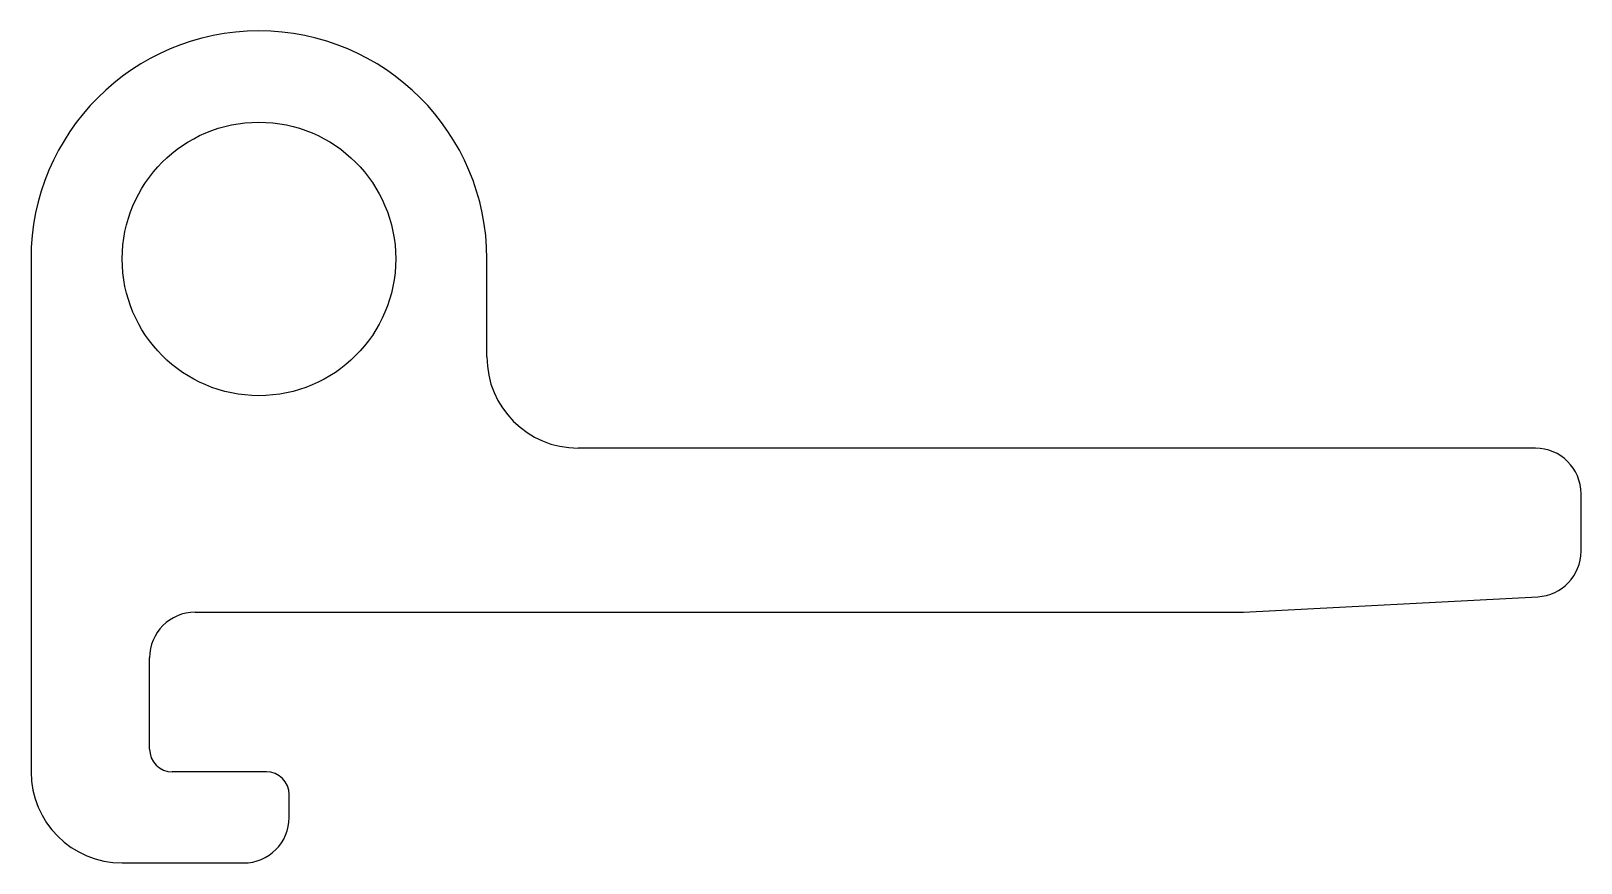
# Model space of a CAD drawing. Extents: x 596.9 to 630.9, y 732.2 to 750.4.
import ezdxf

# ---------------------------------------------------------------- set-up
doc = ezdxf.new("R2010")
doc.units = 0
doc.layers.get('0').update_dxf_attribs({"linetype": 'CONTINUOUS'})

msp = doc.modelspace()

# ---------------------------------------------------------------- linework, layer by layer
for p, q in [((596.905, 745.403), (596.905, 734.153)), ((606.905, 743.253), (606.905, 745.403)), ((629.905, 741.253), (608.905, 741.253)), ((630.905, 738.991), (630.905, 740.253)), ((623.501, 737.654), (629.957, 737.992)), ((600.505, 737.653), (623.449, 737.653)), ((599.505, 734.653), (599.505, 736.653)), ((602.068, 734.153), (600.005, 734.153)), ((602.568, 733.153), (602.568, 733.653)), ((598.905, 732.153), (601.568, 732.153))]:
    msp.add_line(p, q)
msp.add_circle((601.905, 745.403), 3)
for centre, radius, start, end in [((601.905, 745.403), 5, 0, 180), ((608.905, 743.253), 2, 180, 270), ((629.905, 740.253), 1, 0, 90), ((629.905, 738.991), 1, 273, 0), ((600.505, 736.653), 1, 90, 180), ((623.449, 738.653), 1, 270, 273), ((600.005, 734.653), 0.5, 180, 270), ((598.905, 734.153), 2, 180, 270), ((602.068, 733.653), 0.5, 0, 90), ((601.568, 733.153), 1, 270, 0)]:
    msp.add_arc(centre, radius, start, end)

doc.saveas('drawing.dxf')
